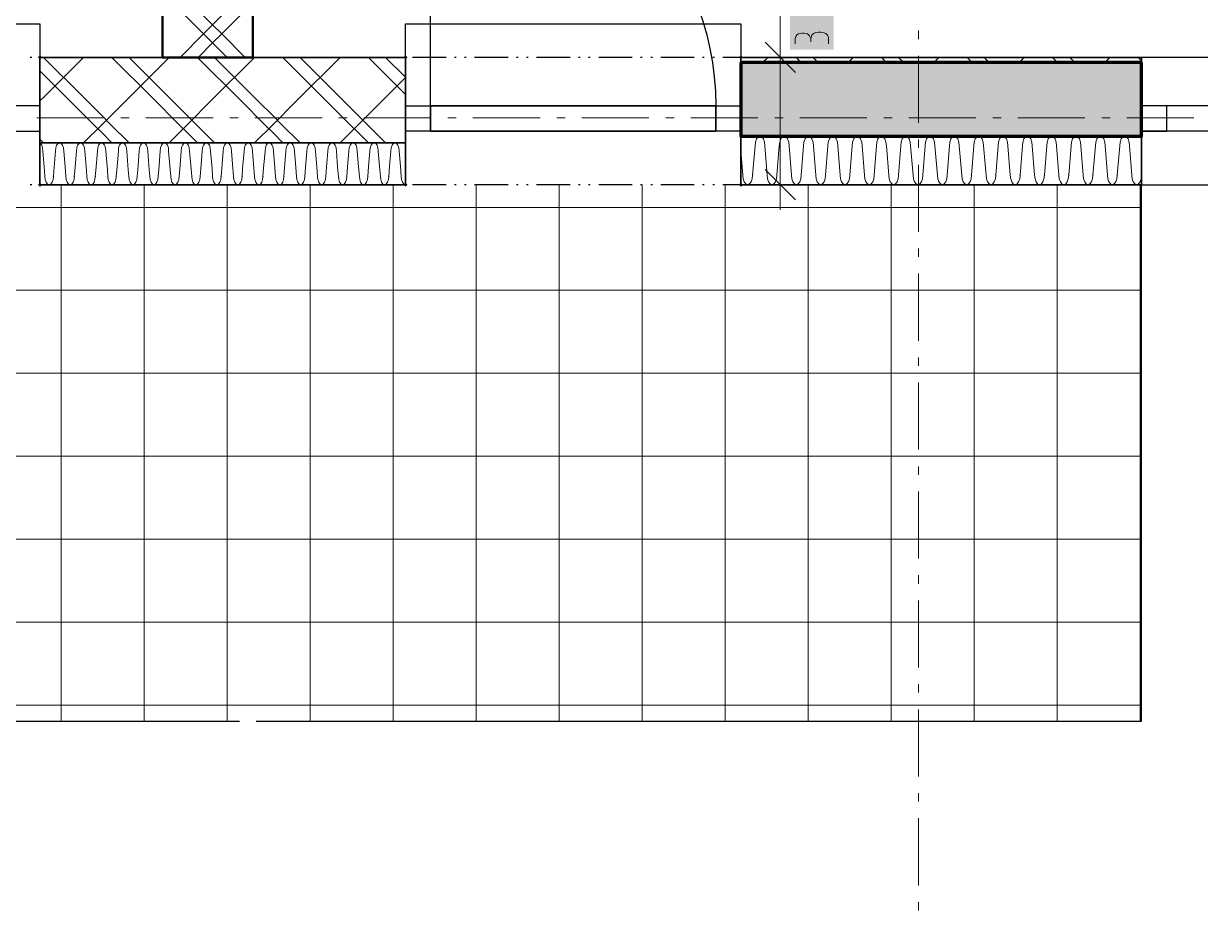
# Model space of a CAD drawing. Header units: millimetres. Extents: x 0 to 594, y 0 to 420.
# Drawn here: x 448.32 to 484.29, y 126.02 to 153.14 of the extents above; entities that cross this region are included whole.
import ezdxf

# ---------------------------------------------------------------- set-up
doc = ezdxf.new("R2010")
doc.units = ezdxf.units.MM
doc.header["$LTSCALE"] = 8
for name, color, linetype in [('PDF_Dvere', 7, 'Continuous'), ('PDF_Koty delkove', 7, 'Continuous'), ('PDF_Obecne 0.25', 7, 'Continuous'), ('PDF_Okna', 7, 'Continuous'), ('PDF_Osy hlavni', 7, 'Continuous'), ('PDF_Srafy', 7, 'Continuous'), ('PDF_Steny akusticke', 7, 'Continuous'), ('PDF_Steny obvodove nosne', 7, 'Continuous'), ('PDF_Steny sendvic', 7, 'Continuous'), ('PDF_Zatepleni', 7, 'Continuous')]:
    doc.layers.add(name, color=color, linetype=linetype)

msp = doc.modelspace()

# ---------------------------------------------------------------- linework, layer by layer
at = {"layer": 'PDF_Dvere', "lineweight": 25}
msp.add_lwpolyline([(460.76, 150.622), (460.76, 159.335, -0.414213), (469.473, 150.622)], format="xyb", dxfattribs=at)
for points in [[(448.051, 149.854), (448.819, 149.854), (448.819, 150.622), (448.051, 150.622)], [(460.76, 149.854), (459.992, 149.854), (459.992, 150.622), (460.76, 150.622)], [(460.76, 149.854), (460.76, 150.622)], [(470.242, 149.854), (469.473, 149.854), (469.473, 150.622), (470.242, 150.622)], [(469.473, 149.854), (469.473, 150.622)]]:
    msp.add_lwpolyline(points, close=True, dxfattribs=at)
for points in [[(469.473, 150.622), (460.76, 150.622), (469.473, 150.622)], [(469.473, 149.854), (460.76, 149.854), (469.473, 149.854)]]:
    msp.add_lwpolyline(points, dxfattribs=at)
at = {"layer": 'PDF_Koty delkove', "lineweight": 18}
for points in [[(471.448, 148.214), (471.448, 152.109), (471.448, 152.736), (471.448, 166.844), (471.448, 185.52), (471.448, 191.78), (471.448, 193.928), (471.448, 200.078), (471.448, 201.564), (471.448, 202.447), (471.448, 208.739), (471.448, 211.483), (471.448, 216.306), (471.448, 221.741), (471.448, 226.227), (471.448, 227.445), (471.448, 234.159), (471.448, 235.697), (471.448, 238.464), (471.448, 246.152)], [(472.891, 152.783), (472.839, 152.838), (472.754, 152.865), (472.686, 152.879), (472.617, 152.879), (472.532, 152.865), (472.464, 152.838), (472.413, 152.783), (472.378, 152.688)], [(471.91, 151.647), (470.987, 152.57)], [(471.9, 152.524), (471.9, 152.688), (471.917, 152.743), (471.952, 152.797), (472.003, 152.825), (472.104, 152.852), (472.173, 152.852), (472.276, 152.825), (472.344, 152.77), (472.378, 152.688), (472.378, 152.579)], [(472.925, 152.524), (472.925, 152.715), (472.891, 152.783)], [(472.217, 152.109), (471.448, 152.109), (470.68, 152.109)], [(471.91, 147.752), (470.987, 148.675)], [(472.217, 148.214), (471.448, 148.214), (470.68, 148.214)], [(471.448, 148.214), (471.448, 147.445)]]:
    msp.add_lwpolyline(points, dxfattribs=at)
at = {"layer": 'PDF_Koty delkove', "color": 7, "lineweight": 18, "true_color": 0xffffff, "transparency": 33554559}
msp.add_solid([(473.079, 152.342), (473.079, 154.347), (471.747, 152.342), (471.747, 154.347)], dxfattribs=at)
at = {"layer": 'PDF_Obecne 0.25', "lineweight": 25}
for points in [[(438.569, 152.109), (438.569, 153.134), (448.819, 153.134), (448.819, 152.109)], [(459.992, 152.109), (459.992, 153.134), (470.242, 153.134), (470.242, 152.109)], [(433.906, 148.214), (433.906, 131.814), (454.919, 131.814)], [(455.431, 131.814), (482.49, 131.814), (482.49, 148.214)]]:
    msp.add_lwpolyline(points, dxfattribs=at)
at = {"layer": 'PDF_Okna', "lineweight": 25}
for points in [[(496.84, 152.109), (482.49, 152.109)], [(496.84, 150.622), (482.49, 150.622)], [(496.84, 149.854), (482.49, 149.854)], [(482.49, 148.214), (496.84, 148.214)]]:
    msp.add_lwpolyline(points, dxfattribs=at)
msp.add_lwpolyline([(482.49, 149.854), (483.259, 149.854), (483.259, 150.622), (482.49, 150.622)], close=True, dxfattribs=at)
at = {"layer": 'PDF_Osy hlavni', "lineweight": 18}
for points in [[(475.674, 152.67), (475.674, 152.926)], [(475.674, 150.108), (475.674, 152.158)], [(450.778, 150.264), (448.728, 150.264)], [(451.546, 150.264), (451.29, 150.264)], [(454.109, 150.264), (452.059, 150.264)], [(454.878, 150.264), (454.621, 150.264)], [(457.44, 150.264), (455.39, 150.264)], [(458.209, 150.264), (457.953, 150.264)], [(460.771, 150.264), (458.721, 150.264)], [(461.54, 150.264), (461.284, 150.264)], [(464.103, 150.264), (462.053, 150.264)], [(464.871, 150.264), (464.615, 150.264)], [(467.434, 150.264), (465.384, 150.264)], [(468.203, 150.264), (467.946, 150.264)], [(470.765, 150.264), (468.715, 150.264)], [(471.534, 150.264), (471.277, 150.264)], [(474.096, 150.264), (472.046, 150.264)], [(474.865, 150.264), (474.609, 150.264)], [(477.427, 150.264), (475.377, 150.264)], [(478.196, 150.264), (477.94, 150.264)], [(480.759, 150.264), (478.709, 150.264)], [(481.527, 150.264), (481.271, 150.264)], [(484.09, 150.264), (482.04, 150.264)], [(475.674, 149.339), (475.674, 149.595)], [(475.674, 146.776), (475.674, 148.826)], [(475.674, 146.008), (475.674, 146.264)], [(475.674, 143.445), (475.674, 145.495)], [(475.674, 142.676), (475.674, 142.933)], [(475.674, 140.114), (475.674, 142.164)], [(475.674, 139.345), (475.674, 139.601)], [(475.674, 136.783), (475.674, 138.833)], [(475.674, 136.014), (475.674, 136.27)], [(475.674, 133.451), (475.674, 135.501)], [(475.674, 132.683), (475.674, 132.939)], [(475.674, 130.12), (475.674, 132.17)], [(475.674, 129.351), (475.674, 129.608)], [(475.674, 126.789), (475.674, 128.839)], [(475.674, 126.02), (475.674, 126.277)]]:
    msp.add_lwpolyline(points, dxfattribs=at)
at = {"layer": 'PDF_Srafy', "lineweight": 9}
for points in [[(449.466, 148.214), (449.466, 144.985), (449.466, 139.912), (449.466, 134.838)], [(452.003, 148.214), (452.003, 147.522), (452.003, 142.449), (452.003, 137.375), (452.003, 132.302)], [(454.539, 148.214), (454.539, 144.985), (454.539, 139.912), (454.539, 134.838), (454.539, 131.814)], [(457.076, 148.214), (457.076, 147.522), (457.076, 142.449), (457.076, 137.375), (457.076, 132.302), (457.076, 131.814)], [(459.613, 148.214), (459.613, 144.985), (459.613, 139.912), (459.613, 134.838), (459.613, 131.814)], [(462.149, 148.214), (462.149, 147.522), (462.149, 142.449), (462.149, 137.375), (462.149, 132.302), (462.149, 131.814)], [(464.686, 148.214), (464.686, 144.985), (464.686, 139.912), (464.686, 134.838), (464.686, 131.814)], [(467.223, 148.214), (467.223, 147.522)], [(469.76, 148.214), (469.76, 144.985)], [(472.296, 148.214), (472.296, 147.522), (472.296, 142.449)], [(474.833, 148.214), (474.833, 144.985), (474.833, 139.912)], [(477.37, 148.214), (477.37, 147.522), (477.37, 142.449), (477.37, 137.375)], [(479.907, 148.214), (479.907, 144.985), (479.907, 139.912), (479.907, 134.838)], [(482.443, 148.214), (482.443, 147.522), (482.443, 142.449), (482.443, 137.375), (482.443, 132.302), (482.443, 131.814)], [(482.49, 147.522), (482.443, 147.522), (477.37, 147.522), (472.296, 147.522), (467.223, 147.522), (462.149, 147.522), (457.076, 147.522), (452.003, 147.522), (446.929, 147.522)], [(467.223, 147.522), (467.223, 142.449), (467.223, 137.375), (467.223, 132.302), (467.223, 131.814)], [(449.466, 144.985), (444.392, 144.985), (439.319, 144.985), (434.246, 144.985), (433.906, 144.985)], [(482.49, 144.985), (479.907, 144.985), (474.833, 144.985), (469.76, 144.985), (464.686, 144.985), (459.613, 144.985), (454.539, 144.985), (449.466, 144.985)], [(469.76, 144.985), (469.76, 139.912), (469.76, 134.838), (469.76, 131.814)], [(452.003, 142.449), (446.929, 142.449), (441.856, 142.449), (436.782, 142.449), (433.906, 142.449)], [(482.49, 142.449), (482.443, 142.449), (477.37, 142.449), (472.296, 142.449), (467.223, 142.449), (462.149, 142.449), (457.076, 142.449), (452.003, 142.449)], [(472.296, 142.449), (472.296, 137.375), (472.296, 132.302), (472.296, 131.814)], [(454.539, 139.912), (449.466, 139.912), (444.392, 139.912), (439.319, 139.912), (434.246, 139.912), (433.906, 139.912)], [(482.49, 139.912), (479.907, 139.912), (474.833, 139.912), (469.76, 139.912), (464.686, 139.912), (459.613, 139.912), (454.539, 139.912)], [(474.833, 139.912), (474.833, 134.838), (474.833, 131.814)], [(457.076, 137.375), (452.003, 137.375), (446.929, 137.375), (441.856, 137.375), (436.782, 137.375), (433.906, 137.375)], [(482.49, 137.375), (482.443, 137.375), (477.37, 137.375), (472.296, 137.375), (467.223, 137.375), (462.149, 137.375), (457.076, 137.375)], [(477.37, 137.375), (477.37, 132.302), (477.37, 131.814)], [(459.613, 134.838), (454.539, 134.838), (449.466, 134.838), (444.392, 134.838), (439.319, 134.838), (434.246, 134.838), (433.906, 134.838)], [(449.466, 134.838), (449.466, 131.814)], [(482.49, 134.838), (479.907, 134.838), (474.833, 134.838), (469.76, 134.838), (464.686, 134.838), (459.613, 134.838)], [(479.907, 134.838), (479.907, 131.814)], [(482.49, 132.302), (482.443, 132.302), (477.37, 132.302), (472.296, 132.302), (467.223, 132.302), (462.149, 132.302), (457.076, 132.302), (452.003, 132.302), (446.929, 132.302), (441.856, 132.302), (436.782, 132.302), (433.906, 132.302)], [(452.003, 132.302), (452.003, 131.814)]]:
    msp.add_lwpolyline(points, dxfattribs=at)
at = {"layer": 'PDF_Steny akusticke', "lineweight": 50}
msp.add_lwpolyline([(452.714, 200.078), (452.56, 200.078), (452.56, 152.109), (455.328, 152.109), (455.328, 200.078), (455.174, 200.078)], dxfattribs=at)
at = {"layer": 'PDF_Steny akusticke', "lineweight": 9}
for points in [[(454.375, 152.826), (454.098, 153.103), (452.56, 154.64)], [(454.098, 153.103), (455.328, 154.333)], [(453.821, 152.826), (452.56, 154.087)], [(454.375, 152.826), (455.328, 153.779)], [(453.821, 152.826), (454.098, 153.103)], [(453.104, 152.109), (453.821, 152.826)], [(453.657, 152.109), (454.098, 152.549), (454.375, 152.826)], [(454.098, 152.549), (453.821, 152.826)], [(454.539, 152.109), (454.098, 152.549)], [(455.092, 152.109), (454.375, 152.826)]]:
    msp.add_lwpolyline(points, dxfattribs=at)
at = {"layer": 'PDF_Steny obvodove nosne', "lineweight": 70}
for points in [[(482.49, 151.955), (470.242, 151.955)], [(470.242, 151.955), (470.242, 149.7), (482.49, 149.7), (482.49, 151.955)]]:
    msp.add_lwpolyline(points, dxfattribs=at)
at = {"layer": 'PDF_Steny obvodove nosne', "color": 9, "lineweight": 9, "true_color": 0xc0c0c0, "transparency": 33554559}
msp.add_solid([(482.49, 151.955), (470.242, 151.955), (482.49, 149.7), (470.242, 149.7)], dxfattribs=at)
at = {"layer": 'PDF_Steny sendvic', "lineweight": 25}
for points in [[(448.574, 152.109), (448.523, 152.109)], [(461.233, 152.109), (460.208, 152.109)], [(461.54, 152.109), (461.489, 152.109)], [(461.848, 152.109), (461.796, 152.109)], [(463.129, 152.109), (462.104, 152.109)], [(463.436, 152.109), (463.385, 152.109)], [(463.744, 152.109), (463.693, 152.109)], [(465.025, 152.109), (464, 152.109)], [(465.333, 152.109), (465.281, 152.109)], [(465.64, 152.109), (465.589, 152.109)], [(466.921, 152.109), (465.896, 152.109)], [(467.229, 152.109), (467.178, 152.109)], [(467.536, 152.109), (467.485, 152.109)], [(468.818, 152.109), (467.793, 152.109)], [(469.125, 152.109), (469.074, 152.109)], [(469.433, 152.109), (469.381, 152.109)], [(470.242, 152.109), (469.689, 152.109)], [(448.574, 148.214), (448.523, 148.214)], [(461.233, 148.214), (460.208, 148.214)], [(461.54, 148.214), (461.489, 148.214)], [(461.848, 148.214), (461.796, 148.214)], [(463.129, 148.214), (462.104, 148.214)], [(463.436, 148.214), (463.385, 148.214)], [(463.744, 148.214), (463.693, 148.214)], [(465.025, 148.214), (464, 148.214)], [(465.333, 148.214), (465.281, 148.214)], [(465.64, 148.214), (465.589, 148.214)], [(466.921, 148.214), (465.896, 148.214)], [(467.229, 148.214), (467.178, 148.214)], [(467.536, 148.214), (467.485, 148.214)], [(468.818, 148.214), (467.793, 148.214)], [(469.125, 148.214), (469.074, 148.214)], [(469.433, 148.214), (469.381, 148.214)], [(470.242, 148.214), (469.689, 148.214)]]:
    msp.add_lwpolyline(points, dxfattribs=at)
at = {"layer": 'PDF_Steny sendvic', "lineweight": 9}
for points in [[(448.819, 150.776), (448.967, 150.924), (450.152, 152.109)], [(451.541, 149.495), (450.977, 150.059), (450.716, 150.32), (450.139, 150.897), (448.927, 152.109)], [(450.152, 149.495), (450.716, 150.059), (451.522, 150.865), (452.765, 152.109)], [(453.068, 150.059), (452.279, 150.847), (451.018, 152.109)], [(453.591, 150.059), (453.329, 150.32), (452.815, 150.835), (451.541, 152.109)], [(452.765, 149.495), (453.329, 150.059), (454.076, 150.805), (455.379, 152.109)], [(455.682, 150.059), (454.955, 150.785), (453.632, 152.109)], [(456.768, 149.495), (456.204, 150.059), (455.943, 150.32), (455.491, 150.772), (454.154, 152.109)], [(455.379, 149.495), (455.943, 150.059), (456.63, 150.746), (457.993, 152.109)], [(458.295, 150.059), (457.631, 150.723), (456.245, 152.109)], [(459.382, 149.495), (458.818, 150.059), (458.557, 150.32), (458.167, 150.71), (456.768, 152.109)], [(459.992, 150.976), (458.859, 152.109)], [(459.992, 151.499), (459.382, 152.109)], [(470.908, 151.955), (471.062, 152.109)], [(472.081, 151.955), (471.928, 152.109)], [(472.604, 151.955), (472.45, 152.109)], [(473.522, 151.955), (473.675, 152.109)], [(474.695, 151.955), (474.541, 152.109)], [(475.218, 151.955), (475.064, 152.109)], [(476.135, 151.955), (476.289, 152.109)], [(477.309, 151.955), (477.155, 152.109)], [(477.832, 151.955), (477.678, 152.109)], [(478.749, 151.955), (478.903, 152.109)], [(479.923, 151.955), (479.769, 152.109)], [(480.445, 151.955), (480.292, 152.109)], [(481.363, 151.955), (481.516, 152.109)], [(481.516, 152.109), (481.516, 152.109)], [(482.49, 152.001), (482.383, 152.109)], [(450.454, 150.059), (449.603, 150.909), (448.819, 151.694)], [(457.993, 149.495), (458.557, 150.059), (459.184, 150.686), (459.992, 151.494)], [(450.716, 149.797), (450.454, 150.059)], [(453.329, 149.797), (453.068, 150.059)], [(454.154, 149.495), (453.591, 150.059)], [(455.943, 149.797), (455.682, 150.059)], [(458.557, 149.797), (458.295, 150.059)], [(451.018, 149.495), (450.716, 149.797)], [(453.632, 149.495), (453.329, 149.797)], [(456.245, 149.495), (455.943, 149.797)], [(458.859, 149.495), (458.557, 149.797)], [(448.927, 149.495), (448.819, 149.603)], [(448.91, 149.239), (448.9, 149.337), (448.872, 149.421), (448.83, 149.477), (448.819, 149.482)], [(449.408, 149.495), (449.372, 149.477), (449.33, 149.421), (449.302, 149.337), (449.293, 149.239)], [(449.55, 149.239), (449.54, 149.337), (449.512, 149.421), (449.471, 149.477), (449.435, 149.495)], [(450.049, 149.495), (450.013, 149.477), (449.971, 149.421), (449.943, 149.337), (449.933, 149.239)], [(450.191, 149.239), (450.181, 149.337), (450.153, 149.421), (450.111, 149.477), (450.076, 149.495)], [(450.689, 149.495), (450.653, 149.477), (450.612, 149.421), (450.584, 149.337), (450.574, 149.239)], [(450.831, 149.239), (450.822, 149.337), (450.794, 149.421), (450.752, 149.477), (450.716, 149.495)], [(451.33, 149.495), (451.294, 149.477), (451.252, 149.421), (451.224, 149.337), (451.215, 149.239)], [(451.472, 149.239), (451.462, 149.337), (451.434, 149.421), (451.393, 149.477), (451.357, 149.495)], [(451.97, 149.495), (451.935, 149.477), (451.893, 149.421), (451.865, 149.337), (451.855, 149.239)], [(452.113, 149.239), (452.103, 149.337), (452.075, 149.421), (452.033, 149.477), (451.997, 149.495)], [(452.611, 149.495), (452.575, 149.477), (452.533, 149.421), (452.506, 149.337), (452.496, 149.239)], [(452.753, 149.239), (452.744, 149.337), (452.716, 149.421), (452.674, 149.477), (452.638, 149.495)], [(453.252, 149.495), (453.216, 149.477), (453.174, 149.421), (453.146, 149.337), (453.136, 149.239)], [(453.394, 149.239), (453.384, 149.337), (453.356, 149.421), (453.314, 149.477), (453.279, 149.495)], [(453.892, 149.495), (453.857, 149.477), (453.815, 149.421), (453.787, 149.337), (453.777, 149.239)], [(454.035, 149.239), (454.025, 149.337), (453.997, 149.421), (453.955, 149.477), (453.919, 149.495)], [(454.533, 149.495), (454.497, 149.477), (454.455, 149.421), (454.427, 149.337), (454.418, 149.239)], [(454.675, 149.239), (454.665, 149.337), (454.637, 149.421), (454.596, 149.477), (454.56, 149.495)], [(455.174, 149.495), (455.138, 149.477), (455.096, 149.421), (455.068, 149.337), (455.058, 149.239)], [(455.316, 149.239), (455.306, 149.337), (455.278, 149.421), (455.236, 149.477), (455.2, 149.495)], [(455.814, 149.495), (455.778, 149.477), (455.737, 149.421), (455.709, 149.337), (455.699, 149.239)], [(455.919, 149.421), (455.877, 149.477), (455.841, 149.495)], [(455.956, 149.239), (455.947, 149.337), (455.919, 149.421)], [(456.455, 149.495), (456.419, 149.477), (456.377, 149.421), (456.349, 149.337), (456.339, 149.239)], [(456.597, 149.239), (456.587, 149.337), (456.559, 149.421), (456.518, 149.477), (456.482, 149.495)], [(457.095, 149.495), (457.06, 149.477), (457.018, 149.421), (456.99, 149.337), (456.98, 149.239)], [(457.238, 149.239), (457.228, 149.337), (457.2, 149.421), (457.158, 149.477), (457.122, 149.495)], [(457.736, 149.495), (457.7, 149.477), (457.658, 149.421), (457.631, 149.337), (457.621, 149.239)], [(457.878, 149.239), (457.868, 149.337), (457.841, 149.421), (457.799, 149.477), (457.763, 149.495)], [(458.377, 149.495), (458.341, 149.477), (458.299, 149.421), (458.271, 149.337), (458.261, 149.239)], [(458.519, 149.239), (458.509, 149.337), (458.481, 149.421), (458.439, 149.477), (458.404, 149.495)], [(459.017, 149.495), (458.981, 149.477), (458.94, 149.421), (458.912, 149.337), (458.902, 149.239)], [(459.159, 149.239), (459.15, 149.337), (459.122, 149.421), (459.08, 149.477), (459.044, 149.495)], [(459.658, 149.495), (459.622, 149.477), (459.58, 149.421), (459.552, 149.337), (459.543, 149.239)], [(459.8, 149.239), (459.79, 149.337), (459.762, 149.421), (459.721, 149.477), (459.685, 149.495)], [(448.973, 148.47), (448.96, 148.629), (448.91, 149.239)], [(449.293, 149.239), (449.243, 148.633), (449.229, 148.47)], [(449.293, 149.239), (449.293, 149.239)], [(449.614, 148.47), (449.6, 148.638), (449.55, 149.239)], [(449.933, 149.239), (449.884, 148.642), (449.87, 148.47)], [(449.933, 149.239), (449.933, 149.239)], [(450.254, 148.47), (450.24, 148.647), (450.191, 149.239)], [(450.574, 149.239), (450.525, 148.651), (450.51, 148.47)], [(450.574, 149.239), (450.574, 149.239)], [(450.895, 148.47), (450.88, 148.656), (450.831, 149.239)], [(451.215, 149.239), (451.167, 148.66), (451.151, 148.47)], [(451.215, 149.239), (451.215, 149.239)], [(451.535, 148.47), (451.519, 148.665), (451.472, 149.239)], [(451.855, 149.239), (451.808, 148.669), (451.792, 148.47)], [(451.855, 149.239), (451.855, 149.239)], [(452.176, 148.47), (452.159, 148.674), (452.113, 149.239)], [(452.496, 149.239), (452.45, 148.678), (452.432, 148.47)], [(452.496, 149.239), (452.496, 149.239)], [(452.817, 148.47), (452.799, 148.683), (452.753, 149.239)], [(453.136, 149.239), (453.091, 148.687), (453.073, 148.47)], [(453.136, 149.239), (453.136, 149.239)], [(453.457, 148.47), (453.439, 148.692), (453.394, 149.239)], [(453.777, 149.239), (453.732, 148.696), (453.714, 148.47)], [(453.777, 149.239), (453.777, 149.239)], [(454.098, 148.47), (454.079, 148.701), (454.035, 149.239)], [(454.418, 149.239), (454.374, 148.705), (454.354, 148.47)], [(454.418, 149.239), (454.418, 149.239)], [(454.739, 148.47), (454.719, 148.71), (454.675, 149.239)], [(455.058, 149.239), (455.015, 148.714), (454.995, 148.47)], [(455.058, 149.239), (455.058, 149.239)], [(455.379, 148.47), (455.359, 148.719), (455.316, 149.239)], [(455.699, 149.239), (455.656, 148.723), (455.635, 148.47)], [(455.699, 149.239), (455.699, 149.239)], [(456.02, 148.47), (455.999, 148.728), (455.956, 149.239)], [(456.339, 149.239), (456.298, 148.732), (456.276, 148.47)], [(456.339, 149.239), (456.339, 149.239)], [(456.597, 149.239), (456.638, 148.737), (456.66, 148.47), (456.67, 148.372), (456.698, 148.289), (456.74, 148.233), (456.789, 148.214)], [(456.98, 149.239), (456.939, 148.741), (456.917, 148.47)], [(456.98, 149.239), (456.98, 149.239)], [(457.238, 149.239), (457.278, 148.746), (457.301, 148.47), (457.311, 148.372), (457.339, 148.289), (457.38, 148.233), (457.429, 148.214)], [(457.621, 149.239), (457.58, 148.75), (457.557, 148.47)], [(457.621, 149.239), (457.621, 149.239)], [(457.878, 149.239), (457.918, 148.755), (457.942, 148.47), (457.951, 148.372), (457.979, 148.289), (458.021, 148.233), (458.07, 148.214)], [(458.261, 149.239), (458.222, 148.759), (458.198, 148.47)], [(458.261, 149.239), (458.261, 149.239)], [(458.519, 149.239), (458.558, 148.764), (458.582, 148.47), (458.592, 148.372), (458.62, 148.289), (458.661, 148.233), (458.71, 148.214)], [(458.902, 149.239), (458.863, 148.768), (458.839, 148.47)], [(458.902, 149.239), (458.902, 149.239)], [(459.159, 149.239), (459.198, 148.773), (459.223, 148.47), (459.233, 148.372), (459.26, 148.289), (459.302, 148.233), (459.351, 148.214)], [(459.543, 149.239), (459.505, 148.777), (459.479, 148.47)], [(459.543, 149.239), (459.543, 149.239)], [(459.8, 149.239), (459.838, 148.782), (459.864, 148.47), (459.873, 148.372), (459.901, 148.289), (459.943, 148.233), (459.992, 148.214)], [(448.973, 148.47), (448.983, 148.372), (449.011, 148.289), (449.052, 148.233), (449.101, 148.214)], [(449.101, 148.214), (449.15, 148.233), (449.192, 148.289), (449.22, 148.372), (449.229, 148.47)], [(449.614, 148.47), (449.623, 148.372), (449.651, 148.289), (449.693, 148.233), (449.742, 148.214)], [(449.742, 148.214), (449.791, 148.233), (449.832, 148.289), (449.86, 148.372), (449.87, 148.47)], [(450.254, 148.47), (450.264, 148.372), (450.292, 148.289), (450.333, 148.233), (450.382, 148.214)], [(450.382, 148.214), (450.431, 148.233), (450.473, 148.289), (450.501, 148.372), (450.51, 148.47)], [(450.895, 148.47), (450.905, 148.372), (450.932, 148.289), (450.974, 148.233), (451.023, 148.214)], [(451.023, 148.214), (451.072, 148.233), (451.114, 148.289), (451.141, 148.372), (451.151, 148.47)], [(451.535, 148.47), (451.545, 148.372), (451.573, 148.289), (451.615, 148.233), (451.664, 148.214)], [(451.664, 148.214), (451.713, 148.233), (451.754, 148.289), (451.782, 148.372), (451.792, 148.47)], [(452.176, 148.47), (452.186, 148.372), (452.214, 148.289), (452.255, 148.233), (452.304, 148.214)], [(452.304, 148.214), (452.353, 148.233)], [(452.353, 148.233), (452.395, 148.289), (452.423, 148.372), (452.432, 148.47)], [(452.817, 148.47), (452.826, 148.372), (452.854, 148.289), (452.896, 148.233), (452.945, 148.214)], [(452.945, 148.214), (452.994, 148.233), (453.035, 148.289), (453.063, 148.372), (453.073, 148.47)], [(453.457, 148.47), (453.467, 148.372), (453.495, 148.289), (453.536, 148.233), (453.585, 148.214)], [(453.585, 148.214), (453.635, 148.233), (453.676, 148.289), (453.704, 148.372), (453.714, 148.47)], [(454.098, 148.47), (454.108, 148.372), (454.135, 148.289), (454.177, 148.233), (454.226, 148.214)], [(454.226, 148.214), (454.275, 148.233), (454.317, 148.289), (454.344, 148.372), (454.354, 148.47)], [(454.739, 148.47), (454.748, 148.372), (454.776, 148.289), (454.818, 148.233), (454.867, 148.214)], [(454.867, 148.214), (454.916, 148.233), (454.957, 148.289), (454.985, 148.372), (454.995, 148.47)], [(455.379, 148.47), (455.389, 148.372), (455.417, 148.289), (455.458, 148.233), (455.507, 148.214)], [(455.507, 148.214), (455.556, 148.233), (455.598, 148.289), (455.626, 148.372), (455.635, 148.47)], [(456.02, 148.47), (456.03, 148.372), (456.057, 148.289), (456.099, 148.233), (456.148, 148.214)], [(456.148, 148.214), (456.197, 148.233), (456.239, 148.289), (456.266, 148.372), (456.276, 148.47)], [(456.789, 148.214), (456.838, 148.233), (456.879, 148.289), (456.907, 148.372), (456.917, 148.47)], [(456.789, 148.214), (456.789, 148.214)], [(457.429, 148.214), (457.478, 148.233), (457.52, 148.289), (457.548, 148.372), (457.557, 148.47)], [(458.07, 148.214), (458.119, 148.233), (458.16, 148.289), (458.188, 148.372), (458.198, 148.47)], [(458.71, 148.214), (458.759, 148.233), (458.801, 148.289), (458.829, 148.372), (458.839, 148.47)], [(459.351, 148.214), (459.4, 148.233), (459.442, 148.289), (459.469, 148.372), (459.479, 148.47)]]:
    msp.add_lwpolyline(points, dxfattribs=at)
at = {"layer": 'PDF_Steny sendvic', "lineweight": 35}
for points in [[(448.819, 149.495), (448.819, 149.854), (448.819, 150.622), (448.819, 152.109)], [(459.992, 152.109), (455.328, 152.109), (452.56, 152.109), (448.819, 152.109)], [(459.992, 152.109), (459.992, 150.622), (459.992, 149.854), (459.992, 149.495)], [(470.242, 151.955), (470.242, 152.109)], [(482.49, 152.109), (470.242, 152.109)], [(470.242, 151.955), (482.49, 151.955)], [(482.49, 152.109), (482.49, 151.955)], [(448.819, 149.495), (459.992, 149.495)], [(459.992, 149.495), (448.819, 149.495)], [(448.819, 148.214), (448.819, 149.495)], [(459.992, 149.495), (459.992, 148.214)], [(448.819, 148.214), (459.992, 148.214)]]:
    msp.add_lwpolyline(points, dxfattribs=at)
at = {"layer": 'PDF_Steny sendvic', "lineweight": 25, "transparency": 33554559}
for points in [[(448.883, 152.109), (448.819, 152.045), (448.819, 152.173), (448.755, 152.109)], [(460.056, 152.109), (459.992, 152.045), (459.992, 152.173), (459.928, 152.109)], [(470.306, 152.109), (470.242, 152.045), (470.242, 152.173), (470.178, 152.109)], [(448.883, 148.214), (448.819, 148.15), (448.819, 148.278), (448.755, 148.214)], [(460.056, 148.214), (459.992, 148.15), (459.992, 148.278), (459.928, 148.214)], [(470.306, 148.214), (470.242, 148.15), (470.242, 148.278), (470.178, 148.214)]]:
    msp.add_solid(points, dxfattribs=at)
at = {"layer": 'PDF_Steny sendvic', "lineweight": 9, "transparency": 33554559}
for points in [[(450.716, 150.036), (450.692, 150.059), (450.739, 150.059), (450.716, 150.082)], [(453.329, 150.036), (453.306, 150.059), (453.352, 150.059), (453.329, 150.082)], [(455.943, 150.036), (455.92, 150.059), (455.966, 150.059), (455.943, 150.082)], [(458.557, 150.036), (458.534, 150.059), (458.58, 150.059), (458.557, 150.082)], [(449.229, 148.447), (449.206, 148.47), (449.252, 148.47), (449.229, 148.493)], [(449.87, 148.447), (449.847, 148.47), (449.893, 148.47), (449.87, 148.493)], [(450.51, 148.447), (450.487, 148.47), (450.534, 148.47), (450.51, 148.493)], [(451.151, 148.447), (451.128, 148.47), (451.174, 148.47), (451.151, 148.493)], [(451.792, 148.447), (451.769, 148.47), (451.815, 148.47), (451.792, 148.493)], [(452.432, 148.447), (452.409, 148.47), (452.455, 148.47), (452.432, 148.493)], [(453.073, 148.447), (453.05, 148.47), (453.096, 148.47), (453.073, 148.493)], [(453.714, 148.447), (453.691, 148.47), (453.737, 148.47), (453.714, 148.493)], [(454.354, 148.447), (454.331, 148.47), (454.377, 148.47), (454.354, 148.493)], [(454.995, 148.447), (454.972, 148.47), (455.018, 148.47), (454.995, 148.493)], [(455.635, 148.447), (455.612, 148.47), (455.659, 148.47), (455.635, 148.493)], [(456.276, 148.447), (456.253, 148.47), (456.299, 148.47), (456.276, 148.493)], [(456.917, 148.447), (456.894, 148.47), (456.94, 148.47), (456.917, 148.493)], [(457.557, 148.447), (457.534, 148.47), (457.58, 148.47), (457.557, 148.493)], [(458.198, 148.447), (458.175, 148.47), (458.221, 148.47), (458.198, 148.493)], [(458.839, 148.447), (458.815, 148.47), (458.862, 148.47), (458.839, 148.493)], [(459.479, 148.447), (459.456, 148.47), (459.502, 148.47), (459.479, 148.493)]]:
    msp.add_solid(points, dxfattribs=at)
at = {"layer": 'PDF_Zatepleni', "lineweight": 35}
msp.add_lwpolyline([(482.49, 149.7), (470.242, 149.7), (470.242, 149.495), (470.242, 148.214), (482.49, 148.214), (482.49, 149.495)], close=True, dxfattribs=at)
at = {"layer": 'PDF_Zatepleni', "lineweight": 9}
for points in [[(470.808, 149.7), (470.766, 149.679), (470.718, 149.614), (470.685, 149.517), (470.674, 149.403)], [(470.973, 149.403), (470.961, 149.517), (470.929, 149.614), (470.88, 149.679), (470.839, 149.7)], [(471.551, 149.7), (471.509, 149.679), (471.461, 149.614), (471.428, 149.517), (471.417, 149.403)], [(471.716, 149.403), (471.704, 149.517), (471.672, 149.614), (471.624, 149.679), (471.582, 149.7)], [(472.294, 149.7), (472.252, 149.679), (472.204, 149.614), (472.171, 149.517), (472.16, 149.403)], [(472.459, 149.403), (472.447, 149.517), (472.415, 149.614), (472.367, 149.679), (472.325, 149.7)], [(473.037, 149.7), (472.995, 149.679), (472.947, 149.614), (472.915, 149.517), (472.903, 149.403)], [(473.202, 149.403), (473.191, 149.517), (473.158, 149.614), (473.11, 149.679), (473.068, 149.7)], [(473.78, 149.7), (473.739, 149.679), (473.69, 149.614), (473.658, 149.517), (473.646, 149.403)], [(473.945, 149.403), (473.934, 149.517), (473.901, 149.614), (473.853, 149.679), (473.811, 149.7)], [(474.523, 149.7), (474.482, 149.679), (474.433, 149.614), (474.401, 149.517), (474.389, 149.403)], [(474.762, 148.511), (474.688, 149.403), (474.677, 149.517), (474.644, 149.614), (474.596, 149.679), (474.554, 149.7)], [(475.266, 149.7), (475.225, 149.679), (475.176, 149.614), (475.144, 149.517), (475.133, 149.403)], [(475.505, 148.511), (475.431, 149.403), (475.42, 149.517), (475.388, 149.614), (475.339, 149.679), (475.298, 149.7)], [(476.009, 149.7), (475.968, 149.679), (475.919, 149.614), (475.887, 149.517), (475.876, 149.403)], [(476.248, 148.511), (476.174, 149.403), (476.163, 149.517), (476.131, 149.614), (476.082, 149.679), (476.041, 149.7)], [(476.753, 149.7), (476.711, 149.679), (476.663, 149.614), (476.63, 149.517), (476.619, 149.403)], [(476.991, 148.511), (476.918, 149.403), (476.906, 149.517), (476.874, 149.614), (476.825, 149.679), (476.784, 149.7)], [(477.496, 149.7), (477.454, 149.679), (477.406, 149.614), (477.373, 149.517), (477.362, 149.403)], [(477.649, 149.517), (477.617, 149.614), (477.568, 149.679), (477.527, 149.7)], [(478.239, 149.7), (478.197, 149.679), (478.149, 149.614), (478.116, 149.517), (478.105, 149.403)], [(478.404, 149.403), (478.392, 149.517), (478.36, 149.614), (478.312, 149.679), (478.27, 149.7)], [(478.982, 149.7), (478.94, 149.679), (478.892, 149.614), (478.86, 149.517), (478.848, 149.403)], [(479.147, 149.403), (479.136, 149.517), (479.103, 149.614), (479.055, 149.679), (479.013, 149.7)], [(479.725, 149.7), (479.684, 149.679), (479.635, 149.614), (479.603, 149.517), (479.591, 149.403)], [(479.89, 149.403), (479.879, 149.517), (479.846, 149.614), (479.798, 149.679), (479.756, 149.7)], [(480.468, 149.7), (480.427, 149.679), (480.378, 149.614), (480.346, 149.517), (480.334, 149.403)], [(480.633, 149.403), (480.622, 149.517), (480.589, 149.614), (480.541, 149.679), (480.499, 149.7)], [(481.211, 149.7), (481.17, 149.679), (481.121, 149.614), (481.089, 149.517), (481.078, 149.403)], [(481.376, 149.403), (481.365, 149.517), (481.333, 149.614), (481.284, 149.679), (481.243, 149.7)], [(481.954, 149.7), (481.913, 149.679), (481.864, 149.614), (481.832, 149.517), (481.821, 149.403)], [(482.119, 149.403), (482.108, 149.517), (482.076, 149.614), (482.027, 149.679), (481.986, 149.7)], [(470.674, 149.403), (470.6, 148.511)], [(470.674, 149.403), (470.674, 149.403)], [(471.046, 148.511), (470.973, 149.403)], [(471.417, 149.403), (471.343, 148.511)], [(471.417, 149.403), (471.417, 149.403)], [(471.789, 148.511), (471.716, 149.403)], [(472.16, 149.403), (472.087, 148.511)], [(472.16, 149.403), (472.16, 149.403)], [(472.532, 148.511), (472.459, 149.403)], [(472.903, 149.403), (472.83, 148.511)], [(472.903, 149.403), (472.903, 149.403)], [(473.276, 148.511), (473.202, 149.403)], [(473.646, 149.403), (473.573, 148.511)], [(473.646, 149.403), (473.646, 149.403)], [(474.019, 148.511), (473.945, 149.403)], [(474.389, 149.403), (474.316, 148.511)], [(474.389, 149.403), (474.389, 149.403)], [(475.133, 149.403), (475.059, 148.511)], [(475.133, 149.403), (475.133, 149.403)], [(475.876, 149.403), (475.802, 148.511)], [(475.876, 149.403), (475.876, 149.403)], [(476.619, 149.403), (476.545, 148.511)], [(476.619, 149.403), (476.619, 149.403)], [(477.362, 149.403), (477.288, 148.511)], [(477.362, 149.403), (477.362, 149.403)], [(477.661, 149.403), (477.649, 149.517)], [(477.734, 148.511), (477.661, 149.403)], [(478.105, 149.403), (478.031, 148.511)], [(478.105, 149.403), (478.105, 149.403)], [(478.477, 148.511), (478.404, 149.403)], [(478.848, 149.403), (478.775, 148.511)], [(478.848, 149.403), (478.848, 149.403)], [(479.22, 148.511), (479.147, 149.403)], [(479.591, 149.403), (479.518, 148.511)], [(479.591, 149.403), (479.591, 149.403)], [(479.964, 148.511), (479.89, 149.403)], [(480.334, 149.403), (480.261, 148.511)], [(480.334, 149.403), (480.334, 149.403)], [(480.707, 148.511), (480.633, 149.403)], [(481.078, 149.403), (481.004, 148.511)], [(481.078, 149.403), (481.078, 149.403)], [(481.45, 148.511), (481.376, 149.403)], [(481.821, 149.403), (481.747, 148.511), (481.736, 148.397), (481.704, 148.301), (481.655, 148.236), (481.598, 148.214)], [(481.821, 149.403), (481.821, 149.403)], [(482.193, 148.511), (482.119, 149.403)], [(470.303, 148.511), (470.242, 149.256)], [(470.303, 148.511), (470.314, 148.397), (470.347, 148.301), (470.395, 148.236), (470.452, 148.214)], [(470.452, 148.214), (470.509, 148.236), (470.557, 148.301), (470.589, 148.397), (470.6, 148.511)], [(471.046, 148.511), (471.058, 148.397), (471.09, 148.301), (471.138, 148.236), (471.195, 148.214)], [(471.195, 148.214), (471.252, 148.236), (471.3, 148.301), (471.332, 148.397), (471.343, 148.511)], [(471.789, 148.511), (471.801, 148.397), (471.833, 148.301), (471.881, 148.236), (471.938, 148.214)], [(471.938, 148.214), (471.995, 148.236), (472.043, 148.301), (472.075, 148.397), (472.087, 148.511)], [(472.532, 148.511), (472.544, 148.397), (472.576, 148.301), (472.624, 148.236), (472.681, 148.214)], [(472.681, 148.214), (472.738, 148.236), (472.786, 148.301)], [(472.786, 148.301), (472.818, 148.397), (472.83, 148.511)], [(473.276, 148.511), (473.287, 148.397), (473.319, 148.301), (473.367, 148.236), (473.424, 148.214)], [(473.424, 148.214), (473.481, 148.236), (473.529, 148.301), (473.561, 148.397), (473.573, 148.511)], [(474.019, 148.511), (474.03, 148.397), (474.062, 148.301)], [(474.062, 148.301), (474.11, 148.236), (474.167, 148.214)], [(474.167, 148.214), (474.224, 148.236), (474.272, 148.301), (474.305, 148.397), (474.316, 148.511)], [(474.762, 148.511), (474.773, 148.397), (474.805, 148.301), (474.854, 148.236), (474.91, 148.214)], [(474.91, 148.214), (474.967, 148.236), (475.015, 148.301), (475.048, 148.397), (475.059, 148.511)], [(475.505, 148.511), (475.516, 148.397), (475.548, 148.301), (475.597, 148.236), (475.654, 148.214)], [(475.654, 148.214), (475.71, 148.236), (475.759, 148.301), (475.791, 148.397), (475.802, 148.511)], [(476.248, 148.511), (476.259, 148.397), (476.292, 148.301), (476.34, 148.236), (476.397, 148.214)], [(476.397, 148.214), (476.454, 148.236), (476.502, 148.301), (476.534, 148.397), (476.545, 148.511)], [(476.991, 148.511), (477.002, 148.397), (477.035, 148.301), (477.083, 148.236), (477.14, 148.214)], [(477.14, 148.214), (477.197, 148.236), (477.245, 148.301), (477.277, 148.397), (477.288, 148.511)], [(477.734, 148.511), (477.746, 148.397), (477.778, 148.301), (477.826, 148.236), (477.883, 148.214)], [(477.883, 148.214), (477.94, 148.236), (477.988, 148.301), (478.02, 148.397), (478.031, 148.511)], [(478.477, 148.511), (478.489, 148.397), (478.521, 148.301), (478.569, 148.236), (478.626, 148.214)], [(478.626, 148.214), (478.683, 148.236), (478.731, 148.301), (478.763, 148.397), (478.775, 148.511)], [(479.22, 148.511), (479.232, 148.397), (479.264, 148.301), (479.312, 148.236), (479.369, 148.214)], [(479.369, 148.214), (479.426, 148.236), (479.474, 148.301), (479.506, 148.397), (479.518, 148.511)], [(479.964, 148.511), (479.975, 148.397), (480.007, 148.301), (480.055, 148.236), (480.112, 148.214)], [(480.112, 148.214), (480.169, 148.236), (480.217, 148.301), (480.25, 148.397), (480.261, 148.511)], [(480.707, 148.511), (480.718, 148.397), (480.75, 148.301), (480.798, 148.236), (480.855, 148.214)], [(480.855, 148.214), (480.912, 148.236), (480.96, 148.301), (480.993, 148.397), (481.004, 148.511)], [(481.45, 148.511), (481.461, 148.397), (481.493, 148.301), (481.542, 148.236), (481.598, 148.214)], [(482.193, 148.511), (482.204, 148.397), (482.236, 148.301), (482.285, 148.236), (482.342, 148.214)], [(482.342, 148.214), (482.398, 148.236), (482.447, 148.301), (482.479, 148.397), (482.49, 148.511)]]:
    msp.add_lwpolyline(points, dxfattribs=at)
at = {"layer": 'PDF_Zatepleni', "lineweight": 9, "transparency": 33554559}
for points in [[(470.6, 148.488), (470.577, 148.511), (470.623, 148.511), (470.6, 148.534)], [(471.343, 148.488), (471.32, 148.511), (471.366, 148.511), (471.343, 148.534)], [(472.087, 148.488), (472.063, 148.511), (472.11, 148.511), (472.087, 148.534)], [(472.83, 148.488), (472.807, 148.511), (472.853, 148.511), (472.83, 148.534)], [(473.573, 148.488), (473.55, 148.511), (473.596, 148.511), (473.573, 148.534)], [(474.316, 148.488), (474.293, 148.511), (474.339, 148.511), (474.316, 148.534)], [(475.059, 148.488), (475.036, 148.511), (475.082, 148.511), (475.059, 148.534)], [(475.802, 148.488), (475.779, 148.511), (475.825, 148.511), (475.802, 148.534)], [(476.545, 148.488), (476.522, 148.511), (476.568, 148.511), (476.545, 148.534)], [(477.288, 148.488), (477.265, 148.511), (477.311, 148.511), (477.288, 148.534)], [(478.031, 148.488), (478.008, 148.511), (478.055, 148.511), (478.031, 148.534)], [(478.775, 148.488), (478.752, 148.511), (478.798, 148.511), (478.775, 148.534)], [(479.518, 148.488), (479.495, 148.511), (479.541, 148.511), (479.518, 148.534)], [(480.261, 148.488), (480.238, 148.511), (480.284, 148.511), (480.261, 148.534)], [(481.004, 148.488), (480.981, 148.511), (481.027, 148.511), (481.004, 148.534)], [(481.747, 148.488), (481.724, 148.511), (481.77, 148.511), (481.747, 148.534)], [(482.49, 148.488), (482.467, 148.511), (482.49, 148.534)]]:
    msp.add_solid(points, dxfattribs=at)

doc.saveas('drawing.dxf')
